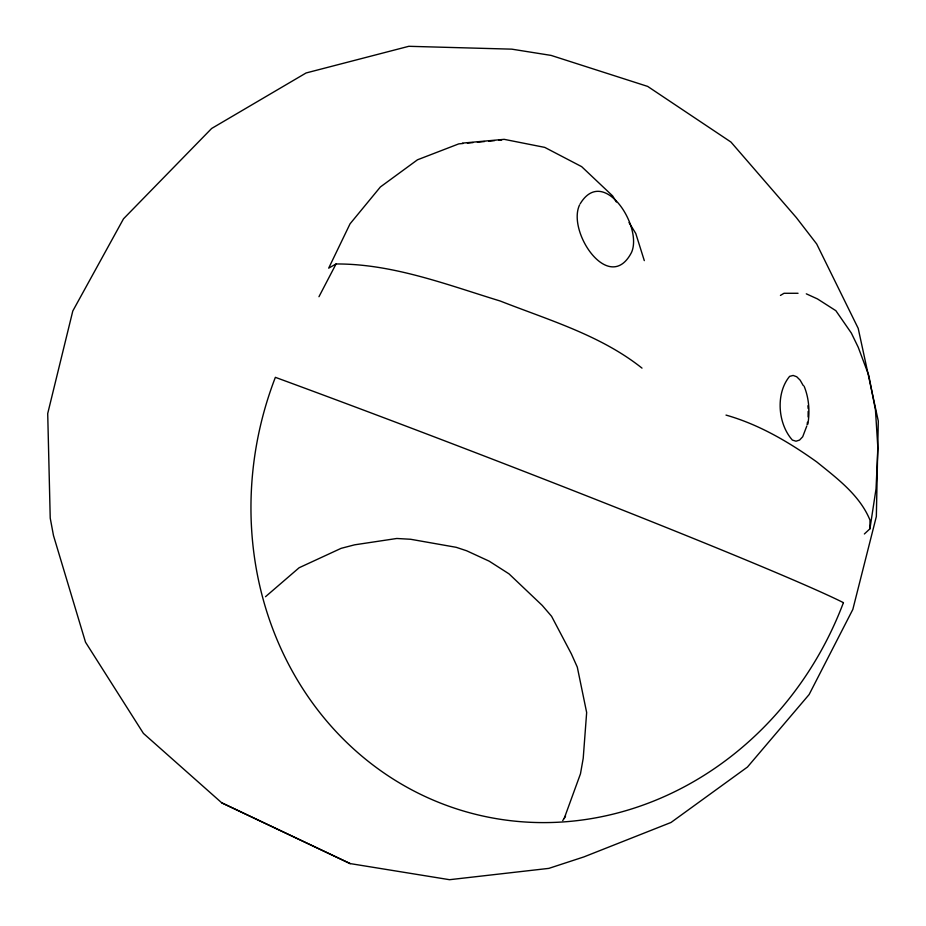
<?xml version="1.0" encoding="UTF-8"?>
<svg xmlns="http://www.w3.org/2000/svg" width="926" height="926" viewBox="0 0 926 926"><rect width="100%" height="100%" fill="white"/><g stroke="black" fill="none" stroke-linecap="round" stroke-linejoin="round"><path stroke-width="1.39" d="M864.375 533.966L869.931 528.815L870 520.134C859.791 495.19 837.139 478.453 816.836 461.993C789.033 442.142 759.077 424.455 726.007 415.091M808.109 416.989L808.155 411.387M807.113 424.837L807.449 422.221M807.866 424.143C809.972 411.433 809 398.064 804.069 386.096M869.931 528.815L876.031 488.882L877.906 448.462L875.452 409.882L868.785 375.435L858.217 347.238L851.353 333.094L835.865 310.696L817.473 298.924L806.303 293.831M579.572 204.959C566.689 231.743 609.343 295.267 631.52 252.428C643.026 226.731 603.532 164.944 580.162 203.847M806.743 426.18L802.692 436.783L799.543 440.081L796.024 441.204L792.39 440.081C777.794 423.83 775.456 393.457 789.612 376.361L793.131 375.447L796.719 376.755L800.157 380.181L803.189 385.482M564.223 818.399L580.463 773.835L583.218 758.29L586.656 712.511L577.303 667.137L571.342 653.825L551.572 616.288L542.242 605.43L508.987 573.842L489.206 561.179L466.669 550.785L456.159 547.301L410.612 539.268L396.803 538.481L354.635 544.824L341.138 548.331L299.133 567.742L265.507 596.703M318.961 296.714L336.045 263.968C392.636 263.702 446.807 284.687 500.225 301.019C548.632 320.037 600.824 335.293 641.996 368.12M780.433 295.417L784.021 293.287L798.05 293.276M336.045 263.968L328.684 268.146L350.051 223.826L380.389 186.959L417.487 159.793L458.798 143.866L463.081 143.484M462.502 143.113L504.184 139.34L544.743 147.384L581.655 166.645L612.642 195.93L616.369 201.984M467.364 143.09L473.082 142.581M477.365 142.187L484.495 141.539M488.778 141.157L494.496 140.636M498.778 140.254L501.626 139.988M350.109 863.576L449.55 879.7L548.84 868.38L583.901 856.909L671.026 822.462L747.456 767.052L809.116 694.546L852.834 609.424L876.343 516.534L878.288 421.052L858.205 328.371L816.697 243.989L796.302 217.541L730.95 142.048L647.668 86.407L551.109 55.41L511.823 49.159L408.817 46.3L306.089 72.969L211.626 128.482L123.505 218.814L72.795 310.986L47.712 413.54L50.224 518.097L53.488 535.552L85.516 642.193L143.414 733.392L221.754 802.842L350.109 863.576L221.754 802.842M629.043 222.553L635.757 233.445L644.299 260.623M807.9 405.773L808.178 408.586M565.554 815.945A188.221 64.021 27 0 1 562.695 820.529M843.424 602.652A418.645 10.938 21 0 0 275.369 377.333A333.673 305.406 -72.9 0 0 439.885 802.854A333.673 305.406 -72.9 0 0 843.424 602.652"/></g></svg>
